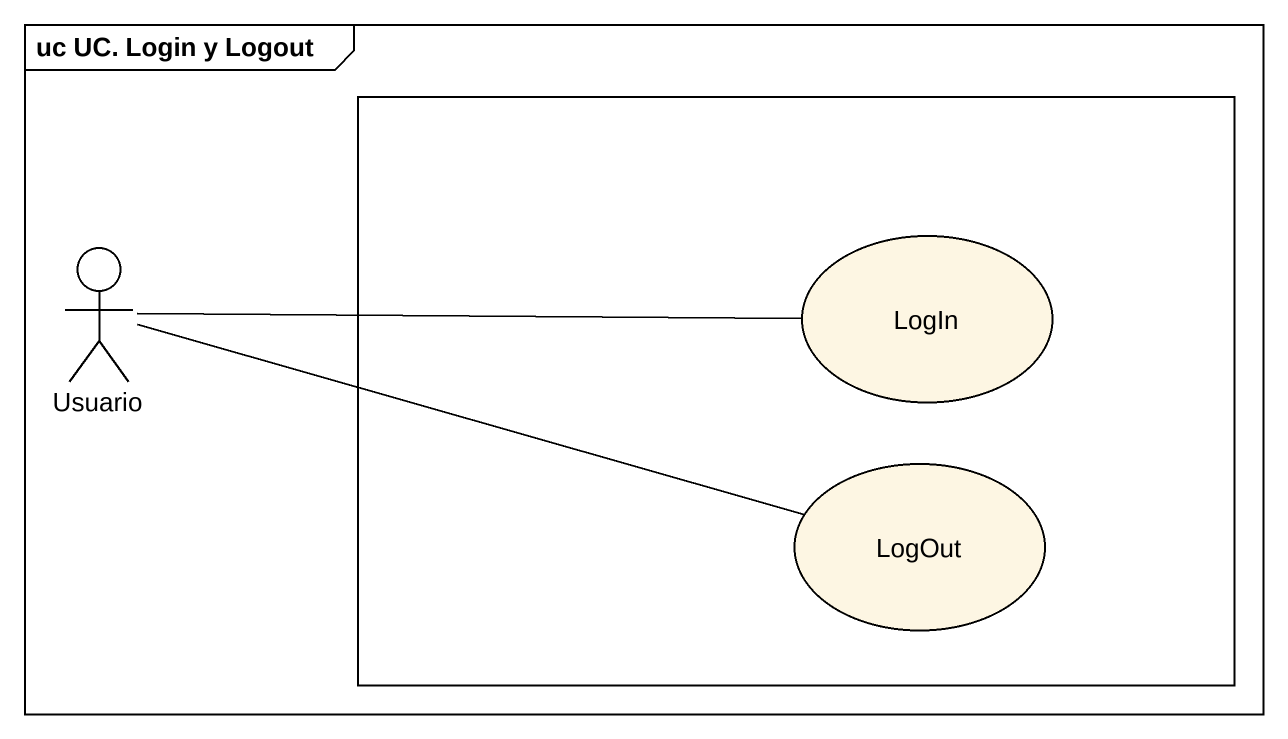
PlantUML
@startuml
mainframe uc UC. Login y Logout
rectangle " " as rectangle1 {
  usecase LogIn
  usecase LogOut
}
actor Usuario
Usuario -right- LogIn
Usuario -right- LogOut
@enduml
